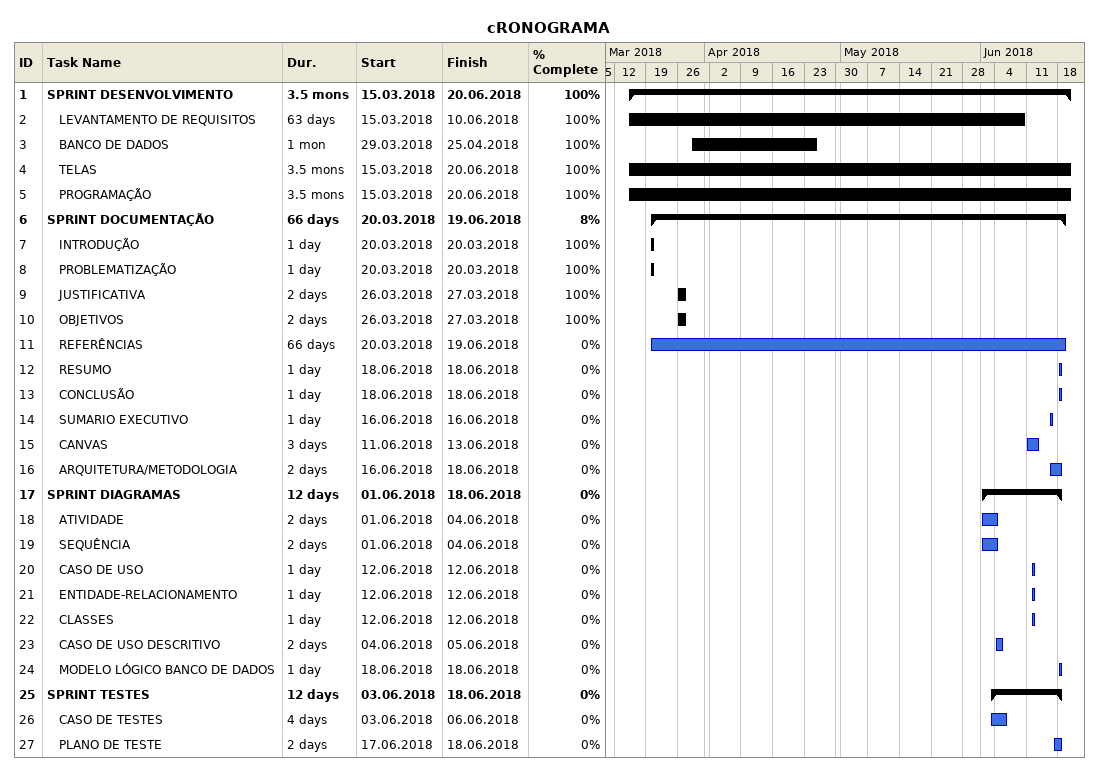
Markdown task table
cRONOGRAMA

| ID | Level | Task | Duration | Start | Finish | % complete |
|---|---|---|---|---|---|---|
| 1 | 1 | **SPRINT DESENVOLVIMENTO** | 3.5mo | 2018-03-15 | 2018-06-20 | 100 |
| 2 | 2 | LEVANTAMENTO DE REQUISITOS | 63d | 2018-03-15 | 2018-06-10 | 100 |
| 3 | 2 | BANCO DE DADOS | 1mo | 2018-03-29 | 2018-04-25 | 100 |
| 4 | 2 | TELAS | 3.5mo | 2018-03-15 | 2018-06-20 | 100 |
| 5 | 2 | PROGRAMAÇÃO | 3.5mo | 2018-03-15 | 2018-06-20 | 100 |
| 6 | 1 | **SPRINT DOCUMENTAÇÃO** | 66d | 2018-03-20 | 2018-06-19 | 8 |
| 7 | 2 | INTRODUÇÃO | 1d | 2018-03-20 | 2018-03-20 | 100 |
| 8 | 2 | PROBLEMATIZAÇÃO | 1d | 2018-03-20 | 2018-03-20 | 100 |
| 9 | 2 | JUSTIFICATIVA | 2d | 2018-03-26 | 2018-03-27 | 100 |
| 10 | 2 | OBJETIVOS | 2d | 2018-03-26 | 2018-03-27 | 100 |
| 11 | 2 | REFERÊNCIAS | 66d | 2018-03-20 | 2018-06-19 | 0 |
| 12 | 2 | RESUMO | 1d | 2018-06-18 | 2018-06-18 | 0 |
| 13 | 2 | CONCLUSÃO | 1d | 2018-06-18 | 2018-06-18 | 0 |
| 14 | 2 | SUMARIO EXECUTIVO | 1d | 2018-06-16 | 2018-06-16 | 0 |
| 15 | 2 | CANVAS | 3d | 2018-06-11 | 2018-06-13 | 0 |
| 16 | 2 | ARQUITETURA/METODOLOGIA | 2d | 2018-06-16 | 2018-06-18 | 0 |
| 17 | 1 | **SPRINT DIAGRAMAS** | 12d | 2018-06-01 | 2018-06-18 | 0 |
| 18 | 2 | ATIVIDADE | 2d | 2018-06-01 | 2018-06-04 | 0 |
| 19 | 2 | SEQUÊNCIA | 2d | 2018-06-01 | 2018-06-04 | 0 |
| 20 | 2 | CASO DE USO | 1d | 2018-06-12 | 2018-06-12 | 0 |
| 21 | 2 | ENTIDADE-RELACIONAMENTO | 1d | 2018-06-12 | 2018-06-12 | 0 |
| 22 | 2 | CLASSES | 1d | 2018-06-12 | 2018-06-12 | 0 |
| 23 | 2 | CASO DE USO DESCRITIVO | 2d | 2018-06-04 | 2018-06-05 | 0 |
| 24 | 2 | MODELO LÓGICO BANCO DE DADOS | 1d | 2018-06-18 | 2018-06-18 | 0 |
| 25 | 1 | **SPRINT TESTES** | 12d | 2018-06-03 | 2018-06-18 | 0 |
| 26 | 2 | CASO DE TESTES | 4d | 2018-06-03 | 2018-06-06 | 0 |
| 27 | 2 | PLANO DE TESTE | 2d | 2018-06-17 | 2018-06-18 | 0 |
